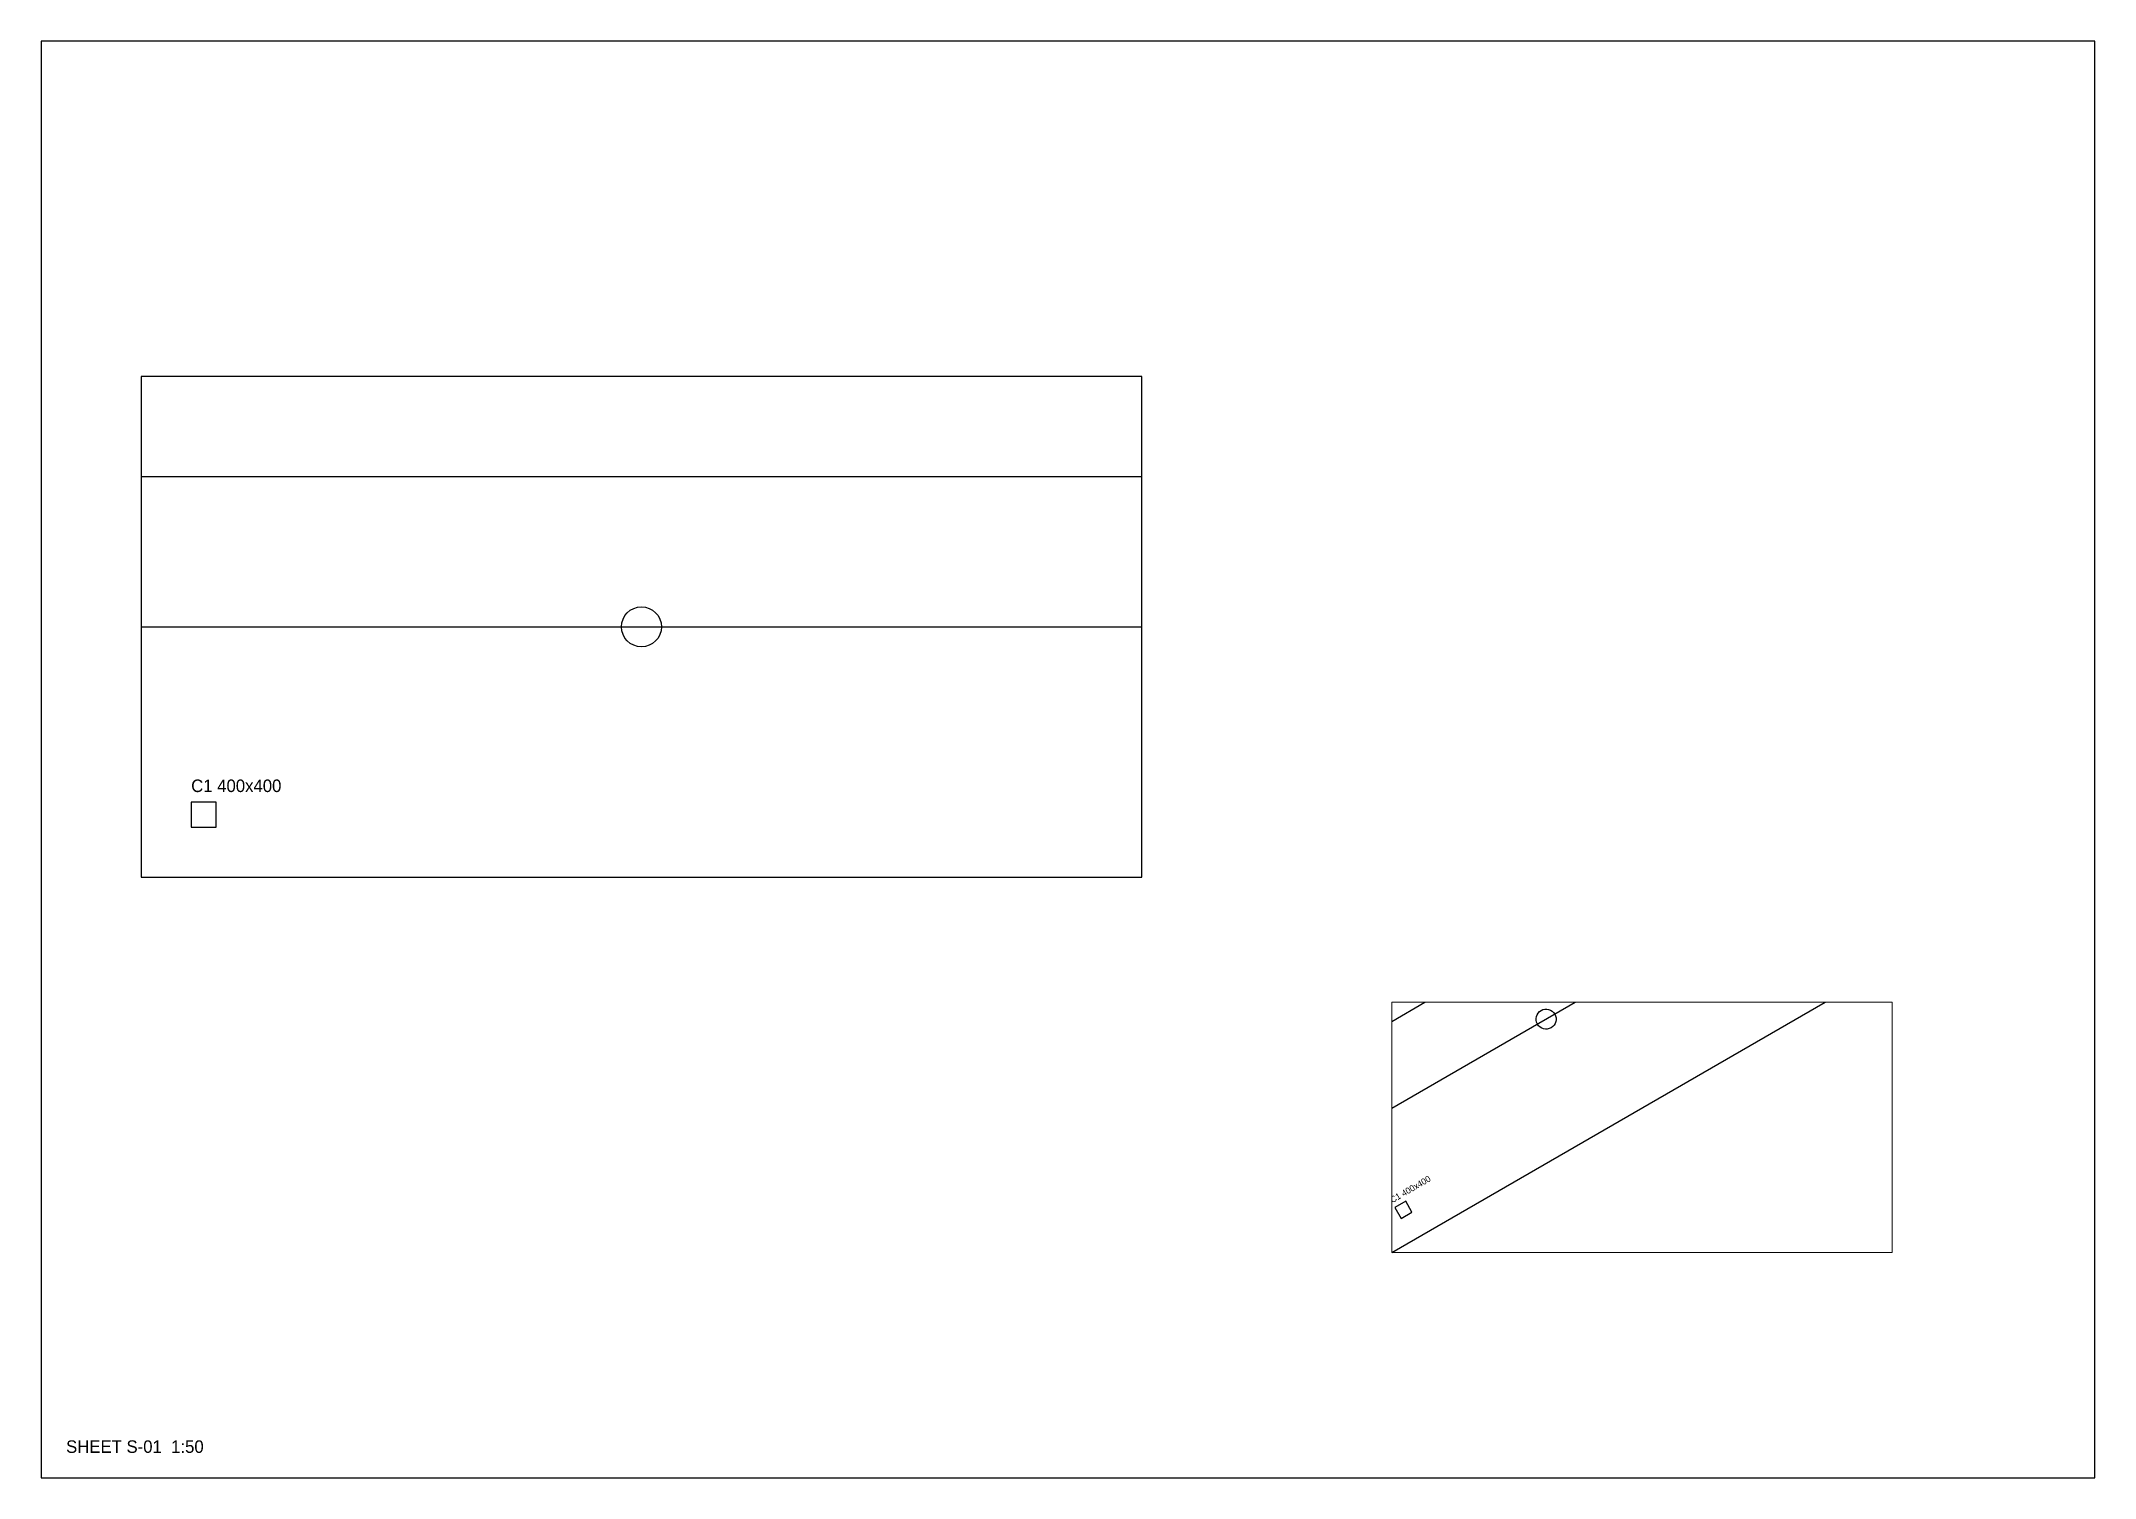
# Paper-space layout 'SHEET' of a CAD drawing. Header units: millimetres. Extents: x 10 to 831, y 10 to 584.
# The model-space entities are those that its viewports show. They can reach past a viewport. Long polylines and large blocks are cut down to what shows.
import ezdxf

# ---------------------------------------------------------------- set-up
doc = ezdxf.new("R2010")
doc.units = ezdxf.units.MM
for name, color, linetype in [('S-BEAM', 3, 'Continuous'), ('S-COL', 1, 'Continuous'), ('S-SHEET', 8, 'Continuous'), ('S-TEXT', 7, 'Continuous')]:
    doc.layers.add(name, color=color, linetype=linetype)

msp = doc.modelspace()

# ---------------------------------------------------------------- linework, layer by layer
at = {"layer": 'S-BEAM'}
for p, q in [((-5000, 8000), (25000, 8000)), ((0, 5000), (20000, 5000))]:
    msp.add_line(p, q, dxfattribs=at)
msp.add_lwpolyline([(0, 0), (20000, 0), (20000, 10000), (0, 10000)], close=True, dxfattribs=at)
at = {"layer": 'S-COL'}
msp.add_lwpolyline([(1000, 1000), (1500, 1000), (1500, 1500), (1000, 1500)], close=True, dxfattribs=at)
msp.add_circle((10000, 5000), 400, dxfattribs=at)

# ---------------------------------------------------------------- texts
at = {"layer": 'S-TEXT'}
msp.add_text('C1 400x400', height=250, dxfattribs=at).set_placement((1000, 1700))

psp = doc.layouts.new('SHEET')

# ---------------------------------------------------------------- linework, layer by layer
at = {"layer": 'S-SHEET'}
psp.add_lwpolyline([(10, 10), (831, 10), (831, 584), (10, 584)], close=True, dxfattribs=at)

# ---------------------------------------------------------------- texts
psp.add_text('SHEET S-01  1:50', height=5, dxfattribs=at).set_placement((20, 20))

# ---------------------------------------------------------------- viewports
at = {"layer": 'VIEWPORTS'}
psp.add_viewport(center=(250, 350), size=(400, 200), view_center_point=(10000, 5000), view_height=10000, dxfattribs=at)
at = {"layer": 'VIEWPORTS', "view_twist_angle": 30}
psp.add_viewport(center=(650, 150), size=(200, 100), view_center_point=(10000, 5000), view_height=10000, status=3, dxfattribs=at)

doc.saveas('drawing.dxf')
